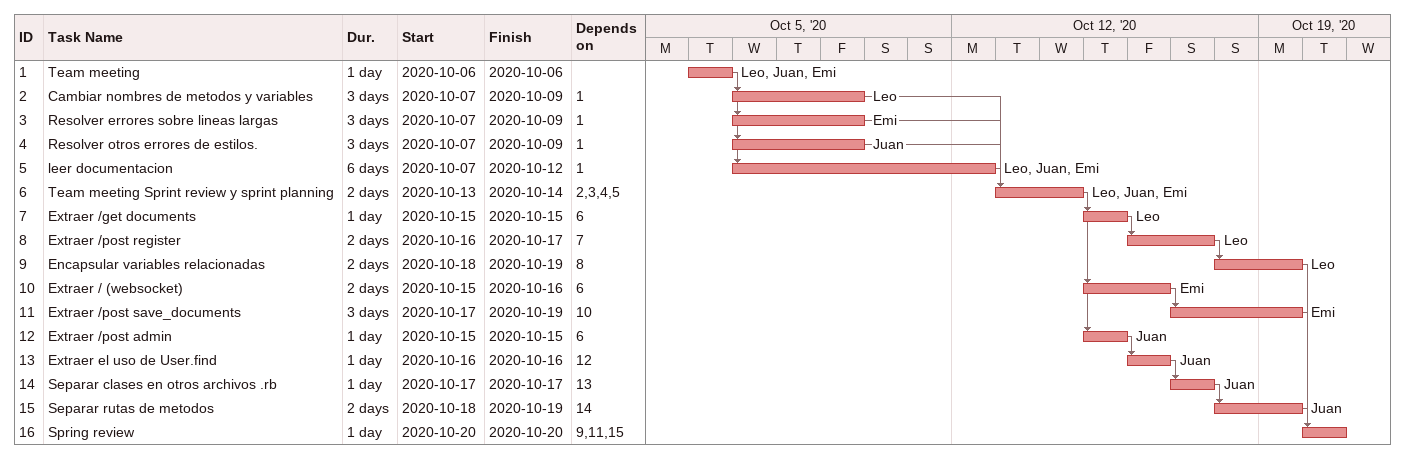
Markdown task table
| ID | Task | Duration | Start | Finish | Predecessors | Resources |
|---|---|---|---|---|---|---|
| 1 | Team meeting | 1d | 2020-10-06 | 2020-10-06 |  | Leo, Juan, Emi |
| 2 | Cambiar nombres de metodos y variables | 3d | 2020-10-07 | 2020-10-09 | 1 | Leo |
| 3 | Resolver errores sobre lineas largas | 3d | 2020-10-07 | 2020-10-09 | 1 | Emi |
| 4 | Resolver otros errores de estilos. | 3d | 2020-10-07 | 2020-10-09 | 1 | Juan |
| 5 | leer documentacion | 6d | 2020-10-07 | 2020-10-12 | 1 | Leo, Juan, Emi |
| 6 | Team meeting Sprint review y sprint planning | 2d | 2020-10-13 | 2020-10-14 | 2, 3, 4, 5 | Leo, Juan, Emi |
| 7 | Extraer /get documents | 1d | 2020-10-15 | 2020-10-15 | 6 | Leo |
| 8 | Extraer /post register | 2d | 2020-10-16 | 2020-10-17 | 7 | Leo |
| 9 | Encapsular variables relacionadas | 2d | 2020-10-18 | 2020-10-19 | 8 | Leo |
| 10 | Extraer / (websocket) | 2d | 2020-10-15 | 2020-10-16 | 6 | Emi |
| 11 | Extraer /post save_documents | 3d | 2020-10-17 | 2020-10-19 | 10 | Emi |
| 12 | Extraer /post admin | 1d | 2020-10-15 | 2020-10-15 | 6 | Juan |
| 13 | Extraer el uso de User.find | 1d | 2020-10-16 | 2020-10-16 | 12 | Juan |
| 14 | Separar clases en otros archivos .rb | 1d | 2020-10-17 | 2020-10-17 | 13 | Juan |
| 15 | Separar rutas de metodos | 2d | 2020-10-18 | 2020-10-19 | 14 | Juan |
| 16 | Spring review | 1d | 2020-10-20 | 2020-10-20 | 9, 11, 15 |  |
